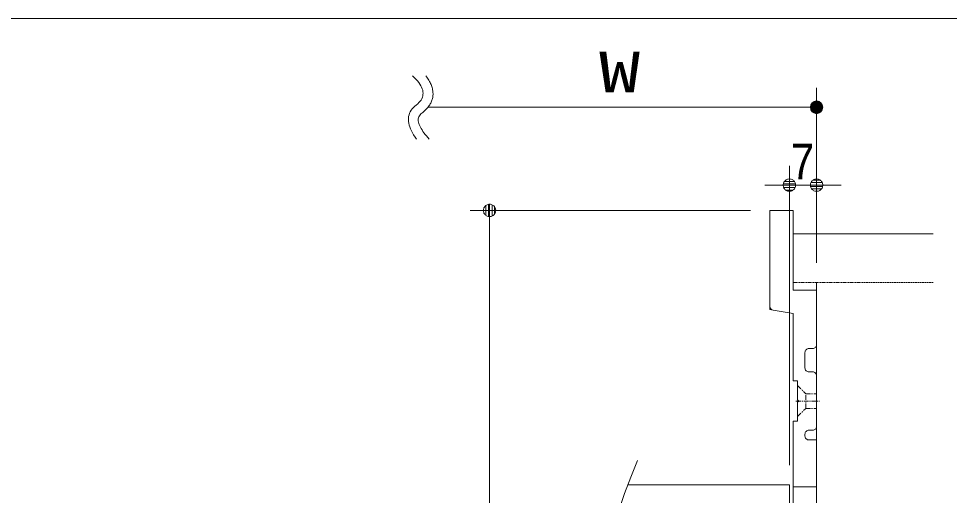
# Model space of a CAD drawing. Units: millimetres, scale not verified. Extents: x -6062 to 6062, y -3045 to 3045.
# Drawn here: x -4440 to -3482, y 2280 to 2770 of the extents above; entities that cross this region are included whole.
import ezdxf
from ezdxf.enums import TextEntityAlignment as Align

# ---------------------------------------------------------------- set-up
doc = ezdxf.new("R2010")
doc.units = ezdxf.units.MM
doc.header["$LTSCALE"] = 20
for name, pattern in [('CHAIN1', [8, 5, -1, 1, -1]), ('DASHED1', [1.8, 1.2, -0.6]), ('DOUBLE_CHAIN1', [8.8, 5, -1, 0.6, -0.6, 0.6, -1])]:
    doc.linetypes.add(name, pattern=pattern)
for name, color, linetype, lineweight in [('0-0_1図面枠', 7, 'Continuous', 9), ('0-1_3一般', 7, 'Continuous', 9), ('0-2_2寸法-1', 7, 'Continuous', 9), ('0-3_0', 7, 'Continuous', 9), ('0-4_2寸法-3', 7, 'Continuous', 9)]:
    doc.layers.add(name, color=color, linetype=linetype, lineweight=lineweight)
doc.styles.add('ＭＳ ゴシック', font='')
doc.styles.add('ＭＳ Ｐゴシック', font='')
doc.styles.get('ＭＳ ゴシック').set_extended_font_data('MS Gothic')
doc.styles.get('ＭＳ Ｐゴシック').set_extended_font_data('MS PGothic')

# ---------------------------------------------------------------- blocks, each defined once
blk = doc.blocks.new('グループ-2')
at = {"layer": '0-0_1図面枠'}
blk.add_lwpolyline([(-80000, 55400), (80000, 55400), (80000, -55400), (-80000, -55400)], close=True, dxfattribs=at)
blk = doc.blocks.new('図面枠')
at = {"layer": '0-0_1図面枠'}
blk.add_blockref('グループ-2', (0, 0), dxfattribs=at)
blk = doc.blocks.new('_Dot')
at = {"layer": '0-3_0'}
for p, q in [((-10, 0), (-20, 0)), ((9.78, 2), (-9.78, 2)), ((7.99, 6), (-7.99, 6)), ((9.16, -3.98), (-9.16, -3.98)), ((6, -7.98), (-6, -7.98))]:
    blk.add_line(p, q, dxfattribs=at)
for points in [[(10, 0), (9.92, 1.25), (9.69, 2.49), (9.3, 3.68), (8.76, 4.82), (8.09, 5.88), (7.29, 6.85), (6.37, 7.71), (5.36, 8.44), (4.26, 9.05), (3.09, 9.51), (1.87, 9.82), (0.63, 9.98), (-0.63, 9.98), (-1.87, 9.82), (-3.09, 9.51), (-4.26, 9.05), (-5.36, 8.44), (-6.37, 7.71), (-7.29, 6.85), (-8.09, 5.88), (-8.76, 4.82), (-9.3, 3.68), (-9.69, 2.49), (-9.92, 1.25), (-10, 0), (0, 0)], [(-10, 0), (-9.92, -1.25), (-9.69, -2.49), (-9.3, -3.68), (-8.76, -4.82), (-8.09, -5.88), (-7.29, -6.85), (-6.37, -7.71), (-5.36, -8.44), (-4.26, -9.05), (-3.09, -9.51), (-1.87, -9.82), (-0.63, -9.98), (0.63, -9.98), (1.87, -9.82), (3.09, -9.51), (4.26, -9.05), (5.36, -8.44), (6.37, -7.71), (7.29, -6.85), (8.09, -5.88), (8.76, -4.82), (9.3, -3.68), (9.69, -2.49), (9.92, -1.25), (10, 0), (0, 0)]]:
    blk.add_lwpolyline(points, close=True, dxfattribs=at)
blk = doc.blocks.new('グループ-4')
at = {"layer": '0-4_2寸法-3'}
blk.add_line((-44884, 52965.6), (-44852.1, 52920.9), dxfattribs=at)
for points in [[(-44936.6, 54220.9), (-44899.1, 54186.4), (-44865.2, 54152.5), (-44834.8, 54119), (-44807.9, 54086), (-44784.6, 54053.4), (-44764.8, 54021.4), (-44748.6, 53989.8), (-44735.9, 53958.7), (-44726.7, 53928), (-44721, 53897.8), (-44718.9, 53868.2), (-44720.3, 53838.9), (-44725.3, 53810.2), (-44733.8, 53781.9), (-44745.8, 53754.1), (-44761.3, 53726.8), (-44780.4, 53700), (-44803, 53673.6), (-44829.2, 53647.7), (-44858.8, 53622.3), (-44890, 53596.9), (-44917.9, 53570.5), (-44942.5, 53543), (-44963.9, 53514.6), (-44981.8, 53485.2), (-44996.5, 53454.7), (-45007.8, 53423.2), (-45015.8, 53390.7), (-45020.4, 53357.1), (-45021.8, 53322.6), (-45019.8, 53287), (-45014.5, 53250.4), (-45005.8, 53212.8), (-44993.8, 53174.2), (-44978.5, 53134.5), (-44959.9, 53093.8), (-44937.9, 53052.1), (-44912.7, 53009.4), (-44884, 52965.6)], [(-44660.3, 54220.9), (-44643, 54198.6), (-44626.8, 54176.4), (-44611.9, 54154.3), (-44598.1, 54132.3), (-44585.5, 54110.3), (-44574.1, 54088.4), (-44563.7, 54066.5), (-44554.4, 54044.9), (-44546, 54023.4), (-44538.6, 54002.1), (-44532.2, 53980.9), (-44526.7, 53959.9), (-44522.2, 53939.1), (-44518.7, 53918.4), (-44516.2, 53898), (-44514.6, 53877.6), (-44514, 53857.5), (-44514.3, 53837.5), (-44515.7, 53817.7), (-44518, 53798), (-44521.2, 53778.6), (-44525.5, 53759.2), (-44530.7, 53740.1), (-44536.9, 53721.1), (-44544, 53702.3), (-44552.2, 53683.7), (-44561.3, 53665.2), (-44571.3, 53646.9), (-44582.4, 53628.7), (-44594.4, 53610.7), (-44607.4, 53592.9), (-44621.3, 53575.3), (-44636.2, 53557.8), (-44652.1, 53540.5), (-44669, 53523.4), (-44686.8, 53506.4), (-44705.6, 53489.6), (-44725.4, 53473), (-44746.1, 53456.5)], [(-44746.1, 53456.5), (-44765.3, 53439.5), (-44781.5, 53421.6), (-44794.9, 53402.9), (-44805.4, 53383.2), (-44813, 53362.7), (-44817.7, 53341.3), (-44819.4, 53319), (-44818.3, 53295.8), (-44814.2, 53271.8), (-44807.3, 53246.8), (-44798, 53221.1), (-44786.7, 53194.5), (-44773.3, 53167.2), (-44758, 53139.1), (-44740.6, 53110.3), (-44721.2, 53080.7), (-44699.8, 53050.3), (-44676.4, 53019.1), (-44651, 52987.1), (-44623.6, 52954.4), (-44594.2, 52920.9)]]:
    blk.add_lwpolyline(points, dxfattribs=at)
blk = doc.blocks.new('グループ-5')
at = {"layer": '0-4_2寸法-3'}
for p, q in [((-36620, 52376.9), (-36620, 53976.9)), ((-36507.4, 53635.8), (-36732.6, 53635.8)), ((-36509.9, 53639.8), (-36730.1, 53639.8)), ((-36512.3, 53643.8), (-36727.7, 53643.8)), ((-36514.8, 53647.8), (-36725.2, 53647.8)), ((-36517.3, 53651.8), (-36722.7, 53651.8)), ((-36520.7, 53655.8), (-36719.3, 53655.8)), ((-36524.1, 53659.8), (-36715.9, 53659.8)), ((-36527.5, 53663.8), (-36712.5, 53663.8)), ((-36531.3, 53667.8), (-36708.7, 53667.8)), ((-36535.9, 53671.8), (-36704.1, 53671.8)), ((-36540.6, 53675.8), (-36699.4, 53675.8)), ((-36545.3, 53679.8), (-36694.7, 53679.8)), ((-36551.9, 53683.8), (-36688.1, 53683.8)), ((-36558.4, 53687.8), (-36681.6, 53687.8)), ((-36566.2, 53691.8), (-36673.8, 53691.8)), ((-36575.8, 53695.8), (-36664.2, 53695.8)), ((-36588.9, 53699.8), (-36651.1, 53699.8)), ((-36616.8, 53703.8), (-36623.2, 53703.8)), ((-44620, 53576.9), (-36620, 53576.9)), ((-36493, 53575.8), (-36747, 53575.8)), ((-36493.1, 53579.8), (-36746.9, 53579.8)), ((-36493.3, 53571.8), (-36746.7, 53571.8)), ((-36493.4, 53583.8), (-36746.6, 53583.8)), ((-36493.6, 53567.8), (-36746.4, 53567.8)), ((-36493.7, 53587.8), (-36746.3, 53587.8)), ((-36493.9, 53563.8), (-36746.1, 53563.8)), ((-36494, 53591.8), (-36746, 53591.8)), ((-36494.2, 53559.8), (-36745.8, 53559.8)), ((-36494.4, 53595.8), (-36745.6, 53595.8)), ((-36494.7, 53555.8), (-36745.3, 53555.8)), ((-36495.2, 53599.8), (-36744.8, 53599.8)), ((-36495.7, 53551.8), (-36744.3, 53551.8)), ((-36496.1, 53603.8), (-36743.9, 53603.8)), ((-36496.7, 53547.8), (-36743.3, 53547.8)), ((-36497.1, 53607.8), (-36742.9, 53607.8)), ((-36497.6, 53543.8), (-36742.4, 53543.8)), ((-36498, 53611.8), (-36742, 53611.8)), ((-36498.6, 53539.8), (-36741.4, 53539.8)), ((-36499, 53615.8), (-36741, 53615.8)), ((-36499.9, 53535.8), (-36740.1, 53535.8)), ((-36500.6, 53619.8), (-36739.4, 53619.8)), ((-36501.5, 53531.8), (-36738.5, 53531.8)), ((-36502.2, 53623.8), (-36737.8, 53623.8)), ((-36503.2, 53527.8), (-36736.8, 53527.8)), ((-36503.9, 53627.8), (-36736.1, 53627.8)), ((-36504.8, 53523.8), (-36735.2, 53523.8)), ((-36505.6, 53631.8), (-36734.4, 53631.8)), ((-36506.5, 53519.8), (-36733.5, 53519.8)), ((-36508.8, 53515.8), (-36731.2, 53515.8)), ((-36511.3, 53511.8), (-36728.7, 53511.8)), ((-36513.7, 53507.8), (-36726.3, 53507.8)), ((-36516.2, 53503.8), (-36723.8, 53503.8)), ((-36519.2, 53499.8), (-36720.8, 53499.8)), ((-36522.6, 53495.8), (-36717.4, 53495.8)), ((-36526, 53491.8), (-36714, 53491.8)), ((-36529.5, 53487.8), (-36710.5, 53487.8)), ((-36533.9, 53483.8), (-36706.1, 53483.8)), ((-36538.6, 53479.8), (-36701.4, 53479.8)), ((-36543.3, 53475.8), (-36696.7, 53475.8)), ((-36549, 53471.8), (-36691, 53471.8)), ((-36555.5, 53467.8), (-36684.5, 53467.8)), ((-36562.1, 53463.8), (-36677.9, 53463.8)), ((-36571.6, 53459.8), (-36668.4, 53459.8)), ((-36581.6, 53455.8), (-36658.4, 53455.8)), ((-36598.3, 53451.8), (-36641.7, 53451.8))]:
    blk.add_line(p, q, dxfattribs=at)
blk.add_circle((-36620, 53576.9), 127.1, dxfattribs=at)
blk.add_circle((-36620, 53576.9), 127.1, dxfattribs=at)
blk.add_blockref('グループ-4', (0, 0), dxfattribs=at)
at = {"layer": '0-4_2寸法-3', "style": 'ＭＳ ゴシック', "width": 1.5}
blk.add_text('W', height=836.9, dxfattribs=at).set_placement((-41100.9, 53633.7), align=Align.BOTTOM_LEFT)
blk = doc.blocks.new('グループ-11')
at = {"layer": '0-1_3一般'}
for p, q in [((-37580, 49484.7), (-37580, 51456.9)), ((-34220, 50976.9), (-37100, 50976.9)), ((-36620, 49816.9), (-37100, 49816.9)), ((-36620, 49976.9), (-36620, 41576.9)), ((-36620, 48696.9), (-36620, 49816.9)), ((-37513.2, 49405.7), (-37100, 49336.9)), ((-37100, 47952.9), (-37100, 49336.9)), ((-36860, 48216.9), (-36860, 48536.9)), ((-36780, 48616.9), (-36700, 48616.9)), ((-36700, 48136.9), (-36780, 48136.9)), ((-37100, 47952.9), (-37012, 47952.9)), ((-37012, 47952.9), (-37012, 47560.9)), ((-36620, 47016.9), (-36620, 48056.9)), ((-36988, 47536.9), (-37012, 47560.9)), ((-36988, 47536.9), (-37012, 47512.9)), ((-37012, 47512.9), (-37012, 47120.9)), ((-37100, 45776.9), (-37100, 47120.9)), ((-37012, 47120.9), (-37100, 47120.9)), ((-36780, 46936.9), (-36700, 46936.9)), ((-36860, 46816.9), (-36860, 46856.9)), ((-36620, 46736.9), (-36780, 46736.9)), ((-36620, 45776.9), (-36620, 46736.9)), ((-36620, 45776.9), (-37100, 45776.9)), ((-36620, 44816.9), (-36620, 45776.9)), ((-36860, 44696.9), (-36860, 44736.9)), ((-36780, 44816.9), (-36620, 44816.9)), ((-36700, 44616.9), (-36780, 44616.9)), ((-36620, 43496.9), (-36620, 44536.9)), ((-37100, 44432.9), (-37012, 44432.9)), ((-37012, 44432.9), (-37012, 44040.9)), ((-36988, 44016.9), (-37012, 44040.9)), ((-36988, 44016.9), (-37012, 44040.9)), ((-37012, 43992.9), (-36988, 44016.9)), ((-37012, 43992.9), (-36988, 44016.9)), ((-37012, 43992.9), (-37012, 43600.9)), ((-37012, 43600.9), (-37100, 43600.9)), ((-37100, 37392.9), (-37100, 43600.9)), ((-36860, 43336.9), (-36860, 41856.9)), ((-36700, 43416.9), (-36780, 43416.9)), ((-36620, 41696.9), (-36620, 42816.9)), ((-36700, 41776.9), (-36780, 41776.9)), ((-36620, 40656.9), (-36620, 41696.9)), ((-36620, 34736.9), (-36620, 40656.9)), ((-36860, 40496.9), (-36860, 37656.9)), ((-36780, 40576.9), (-36700, 40576.9)), ((-36780, 37576.9), (-36700, 37576.9)), ((-37100, 37392.9), (-37012, 37392.9)), ((-37012, 37392.9), (-37012, 37000.9)), ((-36620, 37496.9), (-36620, 36456.9)), ((-37012, 36952.9), (-37012, 36560.9)), ((-37012, 36560.9), (-37100, 36560.9)), ((-37100, 35056.9), (-37100, 36560.9)), ((-36860, 36296.9), (-36860, 35856.9)), ((-36700, 36376.9), (-36780, 36376.9)), ((-36780, 35776.9), (-36700, 35776.9)), ((-36620, 34576.9), (-36620, 35696.9)), ((-37100, 35056.9), (-37513.2, 34988)), ((-37580, 33096.9), (-37580, 34909.1)), ((-37100, 34576.9), (-36620, 34576.9)), ((-37100, 33096.9), (-37100, 34576.9)), ((-34220, 33576.9), (-37100, 33576.9)), ((-37580, 33096.9), (-37100, 33096.9))]:
    blk.add_line(p, q, dxfattribs=at)
at = {"layer": '0-1_3一般', "linetype": 'DASHED1'}
for p, q in [((-34220, 49976.9), (-37100, 49976.9)), ((-34220, 34576.9), (-37100, 34576.9))]:
    blk.add_line(p, q, dxfattribs=at)
at = {"layer": '0-1_3一般', "linetype": 'DOUBLE_CHAIN1'}
for p, q in [((-37580, 49484.7), (-37580, 49416.9)), ((-37513.2, 49405.7), (-37580, 49416.9)), ((-37012, 47856.9), (-36844, 47688.9)), ((-36844, 47384.9), (-36844, 47688.9)), ((-36844, 47688.9), (-36620, 47688.9)), ((-37012, 47216.9), (-36844, 47384.9)), ((-36844, 47384.9), (-36620, 47384.9)), ((-36844, 44168.9), (-37012, 44336.9)), ((-36620, 44168.9), (-36844, 44168.9)), ((-36844, 43864.9), (-36844, 44168.9)), ((-36844, 43864.9), (-37012, 43696.9)), ((-36620, 43864.9), (-36844, 43864.9)), ((-36620, 37128.9), (-36844, 37128.9)), ((-36844, 36824.9), (-37012, 36656.9)), ((-37580, 34976.9), (-37513.2, 34988)), ((-37580, 34976.9), (-37580, 34909.1))]:
    blk.add_line(p, q, dxfattribs=at)
at = {"layer": '0-1_3一般', "linetype": 'CHAIN1'}
for p, q in [((-37045.7, 47536.9), (-36557.7, 47536.9)), ((-36592.1, 44016.9), (-37130.5, 44016.9)), ((-36592.1, 36976.9), (-37130.5, 36976.9)), ((-36557.7, 37016.9), (-37045.7, 37016.9))]:
    blk.add_line(p, q, dxfattribs=at)
at = {"layer": '0-1_3一般'}
for points in [[(-37100, 49816.9), (-37100, 51456.9), (-37580, 51456.9)], [(-37100, 44432.9), (-37100, 45776.9), (-36620, 45776.9)], [(-37012, 36952.9), (-36988, 36976.9), (-37012, 37000.9)]]:
    blk.add_lwpolyline(points, dxfattribs=at)
at = {"layer": '0-1_3一般', "linetype": 'DOUBLE_CHAIN1'}
blk.add_lwpolyline([(-36620, 36824.9), (-36844, 36824.9), (-36844, 37128.9), (-37012, 37296.9)], dxfattribs=at)
at = {"layer": '0-1_3一般'}
for centre, start, end in [((-37500, 49484.7), 180, 220.26884), ((-37500, 49484.7), 220.26884, 260.53768), ((-36700, 48696.9), 315, 0), ((-36780, 48536.9), 135, 180), ((-36780, 48536.9), 90, 135), ((-36700, 48696.9), 270, 315), ((-36780, 48216.9), 180, 225), ((-36780, 48216.9), 225, 270), ((-36700, 48056.9), 45, 90), ((-36700, 48056.9), 0, 45), ((-36780, 46856.9), 90, 135), ((-36700, 47016.9), 270, 315), ((-36700, 47016.9), 315, 0), ((-36780, 46856.9), 135, 180), ((-36780, 46816.9), 180, 225), ((-36780, 46816.9), 225, 270), ((-36780, 44736.9), 135, 180), ((-36780, 44696.9), 180, 225), ((-36780, 44736.9), 90, 135), ((-36780, 44696.9), 225, 270), ((-36700, 44536.9), 45, 90), ((-36700, 44536.9), 0, 45), ((-36700, 43496.9), 315, 0), ((-36780, 43336.9), 135, 180), ((-36780, 43336.9), 90, 135), ((-36700, 43496.9), 270, 315), ((-36780, 41856.9), 180, 225), ((-36780, 41856.9), 225, 270), ((-36700, 41696.9), 45, 90), ((-36700, 41696.9), 0, 45), ((-36700, 40656.9), 315, 0), ((-36780, 40496.9), 135, 180), ((-36780, 40496.9), 90, 135), ((-36700, 40656.9), 270, 315), ((-36780, 37656.9), 180, 225), ((-36780, 37656.9), 225, 270), ((-36700, 37496.9), 45, 90), ((-36700, 37496.9), 0, 45), ((-36700, 36456.9), 270, 315), ((-36700, 36456.9), 315, 0), ((-36780, 36296.9), 135, 180), ((-36780, 36296.9), 90, 135), ((-36780, 35856.9), 180, 225), ((-36780, 35856.9), 225, 270), ((-36700, 35696.9), 45, 90), ((-36700, 35696.9), 0, 45), ((-37500, 34909.1), 139.73116, 180), ((-37500, 34909.1), 99.46232, 139.73116)]:
    blk.add_arc(centre, 80, start, end, dxfattribs=at)
blk = doc.blocks.new('グループ-13')
at = {"layer": '0-1_3一般'}
blk.add_lwpolyline([(-40503, 45816.9), (-37180, 45816.9), (-37180, 42296.9), (-40998.1, 42296.9)], dxfattribs=at)
blk.add_blockref('グループ-11', (0, 0), dxfattribs=at)

msp = doc.modelspace()

# ---------------------------------------------------------------- linework, layer by layer
at = {"layer": '0-1_3一般'}
msp.add_lwpolyline([(-3802.78, 2315.84), (-3809.74, 2298.55), (-3816.01, 2281.7), (-3821.59, 2265.31)], dxfattribs=at)
at = {"layer": '0-2_2寸法-1'}
for p, q in [((-3646.5, 2310.84), (-3646.5, 2618.84)), ((-3618.5, 2518.84), (-3618.5, 2618.84)), ((-3659.21, 2598.84), (-3671.92, 2598.84)), ((-3646.5, 2598.84), (-3618.5, 2598.84)), ((-3605.79, 2598.84), (-3593.08, 2598.84)), ((-3686.5, 2572.84), (-3975, 2572.84)), ((-3955, 2560.13), (-3955, 1667.56))]:
    msp.add_line(p, q, dxfattribs=at)

# ---------------------------------------------------------------- block references
at = {"layer": '0-0_1図面枠', "xscale": 0.05, "yscale": 0.05}
msp.add_blockref('図面枠', (-1787.5, 0), dxfattribs=at)
at = {"layer": '0-1_3一般', "xscale": 0.05, "yscale": 0.05}
msp.add_blockref('グループ-13', (-1787.5, 0), dxfattribs=at)
at = {"layer": '0-2_2寸法-1', "xscale": 0.6356201, "yscale": 0.6356201}
msp.add_blockref('_Dot', (-3646.5, 2598.84), dxfattribs=at)
for p, rotation in [((-3618.5, 2598.84), 180), ((-3955, 2572.84), 90)]:
    msp.add_blockref('_Dot', p, dxfattribs=dict(at, rotation=rotation))
at = {"layer": '0-4_2寸法-3', "xscale": 0.05, "yscale": 0.05}
msp.add_blockref('グループ-5', (-1787.5, 0), dxfattribs=at)

# ---------------------------------------------------------------- texts
at = {"layer": '0-2_2寸法-1', "style": 'ＭＳ Ｐゴシック', "width": 0.9}
msp.add_text('7', height=36.66, dxfattribs=at).set_placement((-3644.9, 2593.79), align=Align.BOTTOM_LEFT)

doc.saveas('drawing.dxf')
